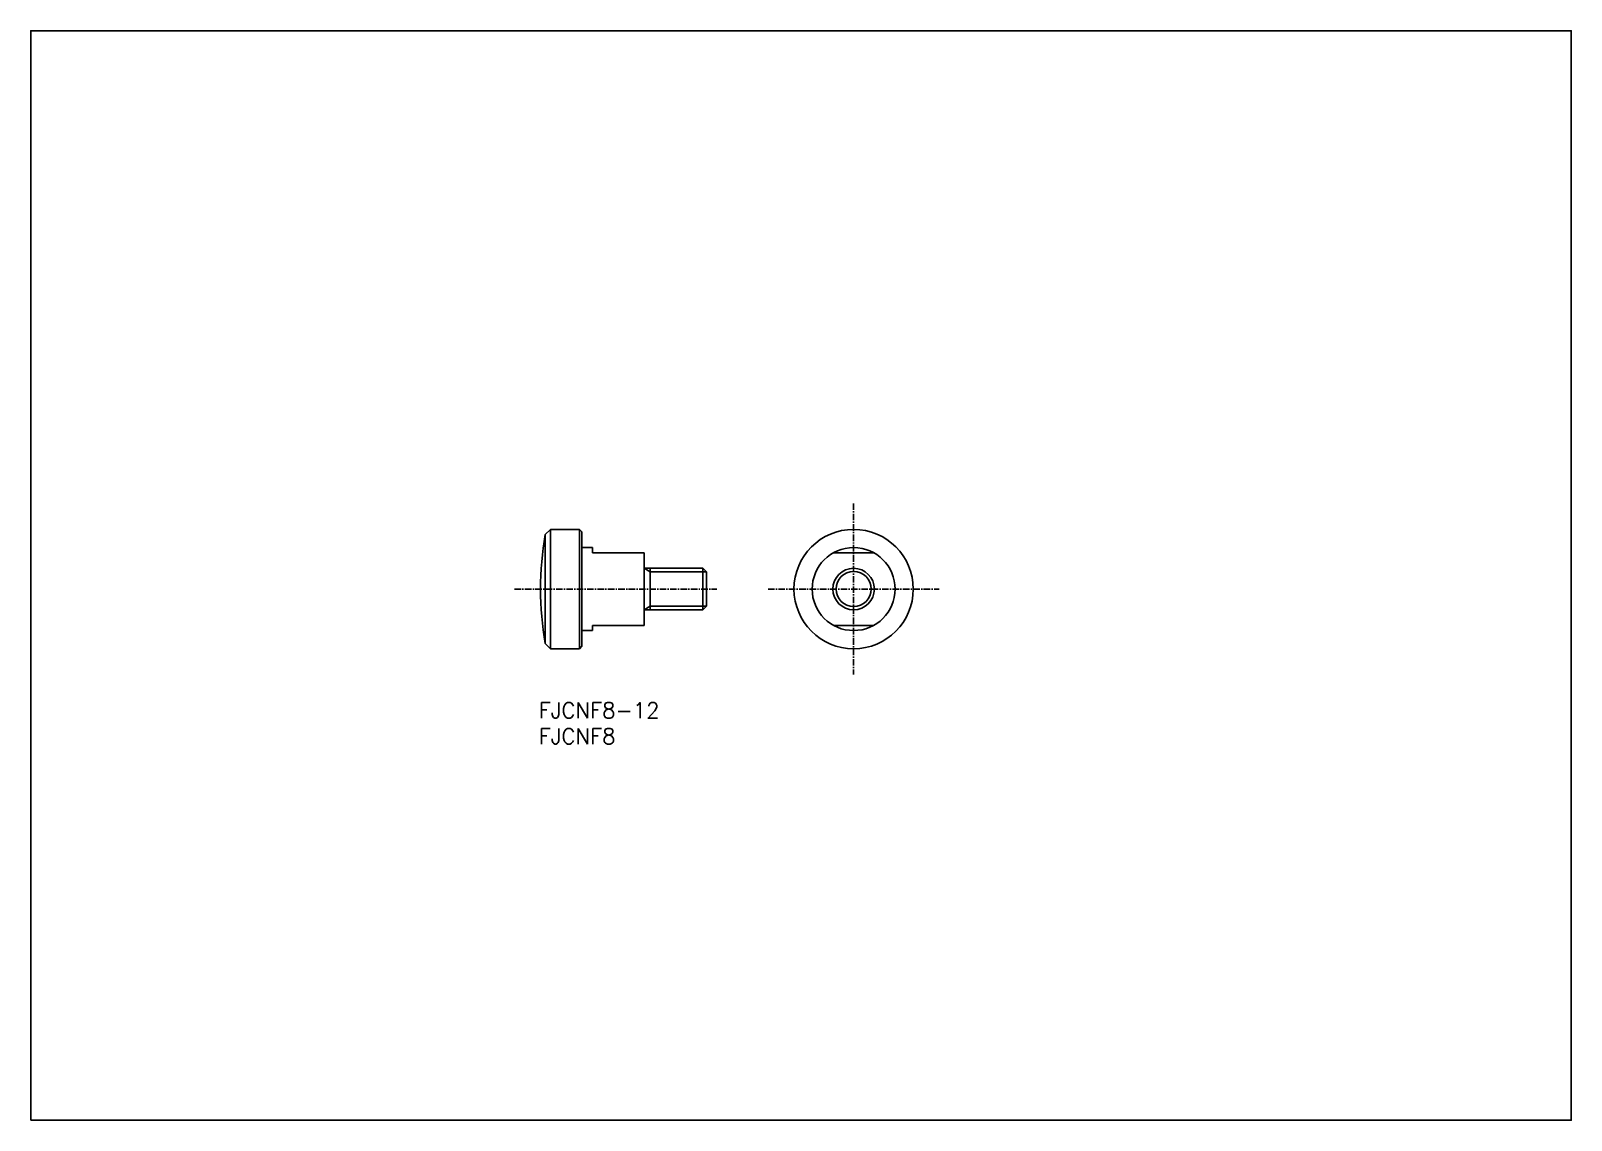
# Model space of a CAD drawing. Extents: x 0 to 297, y 0 to 210.
import ezdxf
from ezdxf.enums import TextEntityAlignment as Align

# ---------------------------------------------------------------- set-up
doc = ezdxf.new("R2010")
doc.units = 0
doc.linetypes.add('CENTER', pattern=[2, 1.25, -0.25, 0.25, -0.25])
doc.layers.get('0').update_dxf_attribs({"linetype": 'CONTINUOUS'})
doc.layers.get('DEFPOINTS').update_dxf_attribs({"linetype": 'CONTINUOUS'})
doc.layers.add('CENTER', color=1, linetype='CENTER')
doc.styles.get("Standard").update_dxf_attribs({"font": 'txt.shx', "bigfont": 'extfont.shx'})

msp = doc.modelspace()

# ---------------------------------------------------------------- linework, layer by layer
at = {"color": 7, "linetype": 'CONTINUOUS'}
for p, q in [((99.2, 112.89), (100.2, 113.89)), ((99.2, 91.89), (99.2, 112.89)), ((100.2, 113.89), (105.77, 113.89)), ((100.2, 113.89), (100.2, 90.89)), ((105.77, 113.89), (106.27, 113.39)), ((105.77, 113.89), (105.77, 90.89)), ((106.27, 113.39), (106.27, 91.39)), ((106.47, 110.39), (108.27, 110.39)), ((108.27, 110.39), (108.27, 109.39)), ((108.27, 109.39), (118.27, 109.39)), ((118.27, 109.39), (118.27, 95.39)), ((154.77, 109.39), (162.52, 109.39)), ((129.59, 106.39), (118.27, 106.39)), ((119.44, 98.39), (119.44, 106.39)), ((129.59, 98.39), (129.59, 106.39)), ((130.27, 105.71), (129.59, 106.39)), ((130.27, 99.06), (130.27, 105.71)), ((129.59, 98.39), (118.27, 98.39)), ((130.27, 99.06), (129.59, 98.39)), ((108.27, 95.39), (118.27, 95.39)), ((108.27, 95.39), (108.27, 94.39)), ((154.77, 95.39), (162.52, 95.39)), ((106.47, 94.39), (108.27, 94.39)), ((99.2, 91.89), (100.2, 90.89)), ((100.2, 90.89), (105.77, 90.89)), ((105.77, 90.89), (106.27, 91.39))]:
    msp.add_line(p, q, dxfattribs=at)
at = {"color": 3, "linetype": 'CONTINUOUS'}
for p, q in [((119.44, 105.71), (118.27, 106.39)), ((130.27, 105.71), (119.44, 105.71)), ((119.44, 99.06), (118.27, 98.39)), ((130.27, 99.06), (119.44, 99.06))]:
    msp.add_line(p, q, dxfattribs=at)
at = {"color": 7, "linetype": 'CONTINUOUS'}
for radius in [11.5, 8, 4]:
    msp.add_circle((158.65, 102.39), radius, dxfattribs=at)
at = {"color": 3, "linetype": 'CONTINUOUS'}
msp.add_circle((158.65, 102.39), 3.38, dxfattribs=at)
at = {"color": 7, "linetype": 'CONTINUOUS'}
for centre, radius, start, end in [((158.27, 102.39), 60, 169.9213, 190.0787), ((106.47, 110.59), 0.2, 180, 270), ((106.47, 94.19), 0.2, 90, 180)]:
    msp.add_arc(centre, radius, start, end, dxfattribs=at)
at = {"layer": 'CENTER', "color": 1, "linetype": 'CENTER'}
for p, q in [((158.65, 118.89), (158.65, 85.89)), ((93.27, 102.39), (132.27, 102.39)), ((142.15, 102.39), (175.15, 102.39))]:
    msp.add_line(p, q, dxfattribs=at)
at = {"layer": 'DEFPOINTS', "color": 7, "linetype": 'CONTINUOUS'}
msp.add_lwpolyline([(0, 0), (297, 0), (297, 210), (0, 210)], close=True, dxfattribs=at)

# ---------------------------------------------------------------- texts
at = {"color": 7, "linetype": 'CONTINUOUS'}
for s, p in [('FJCNF8-12', (97.92, 79.01)), ('FJCNF8', (97.92, 74.01))]:
    msp.add_text(s, height=3, dxfattribs=at).set_placement(p, align=Align.MIDDLE_LEFT)

doc.saveas('drawing.dxf')
